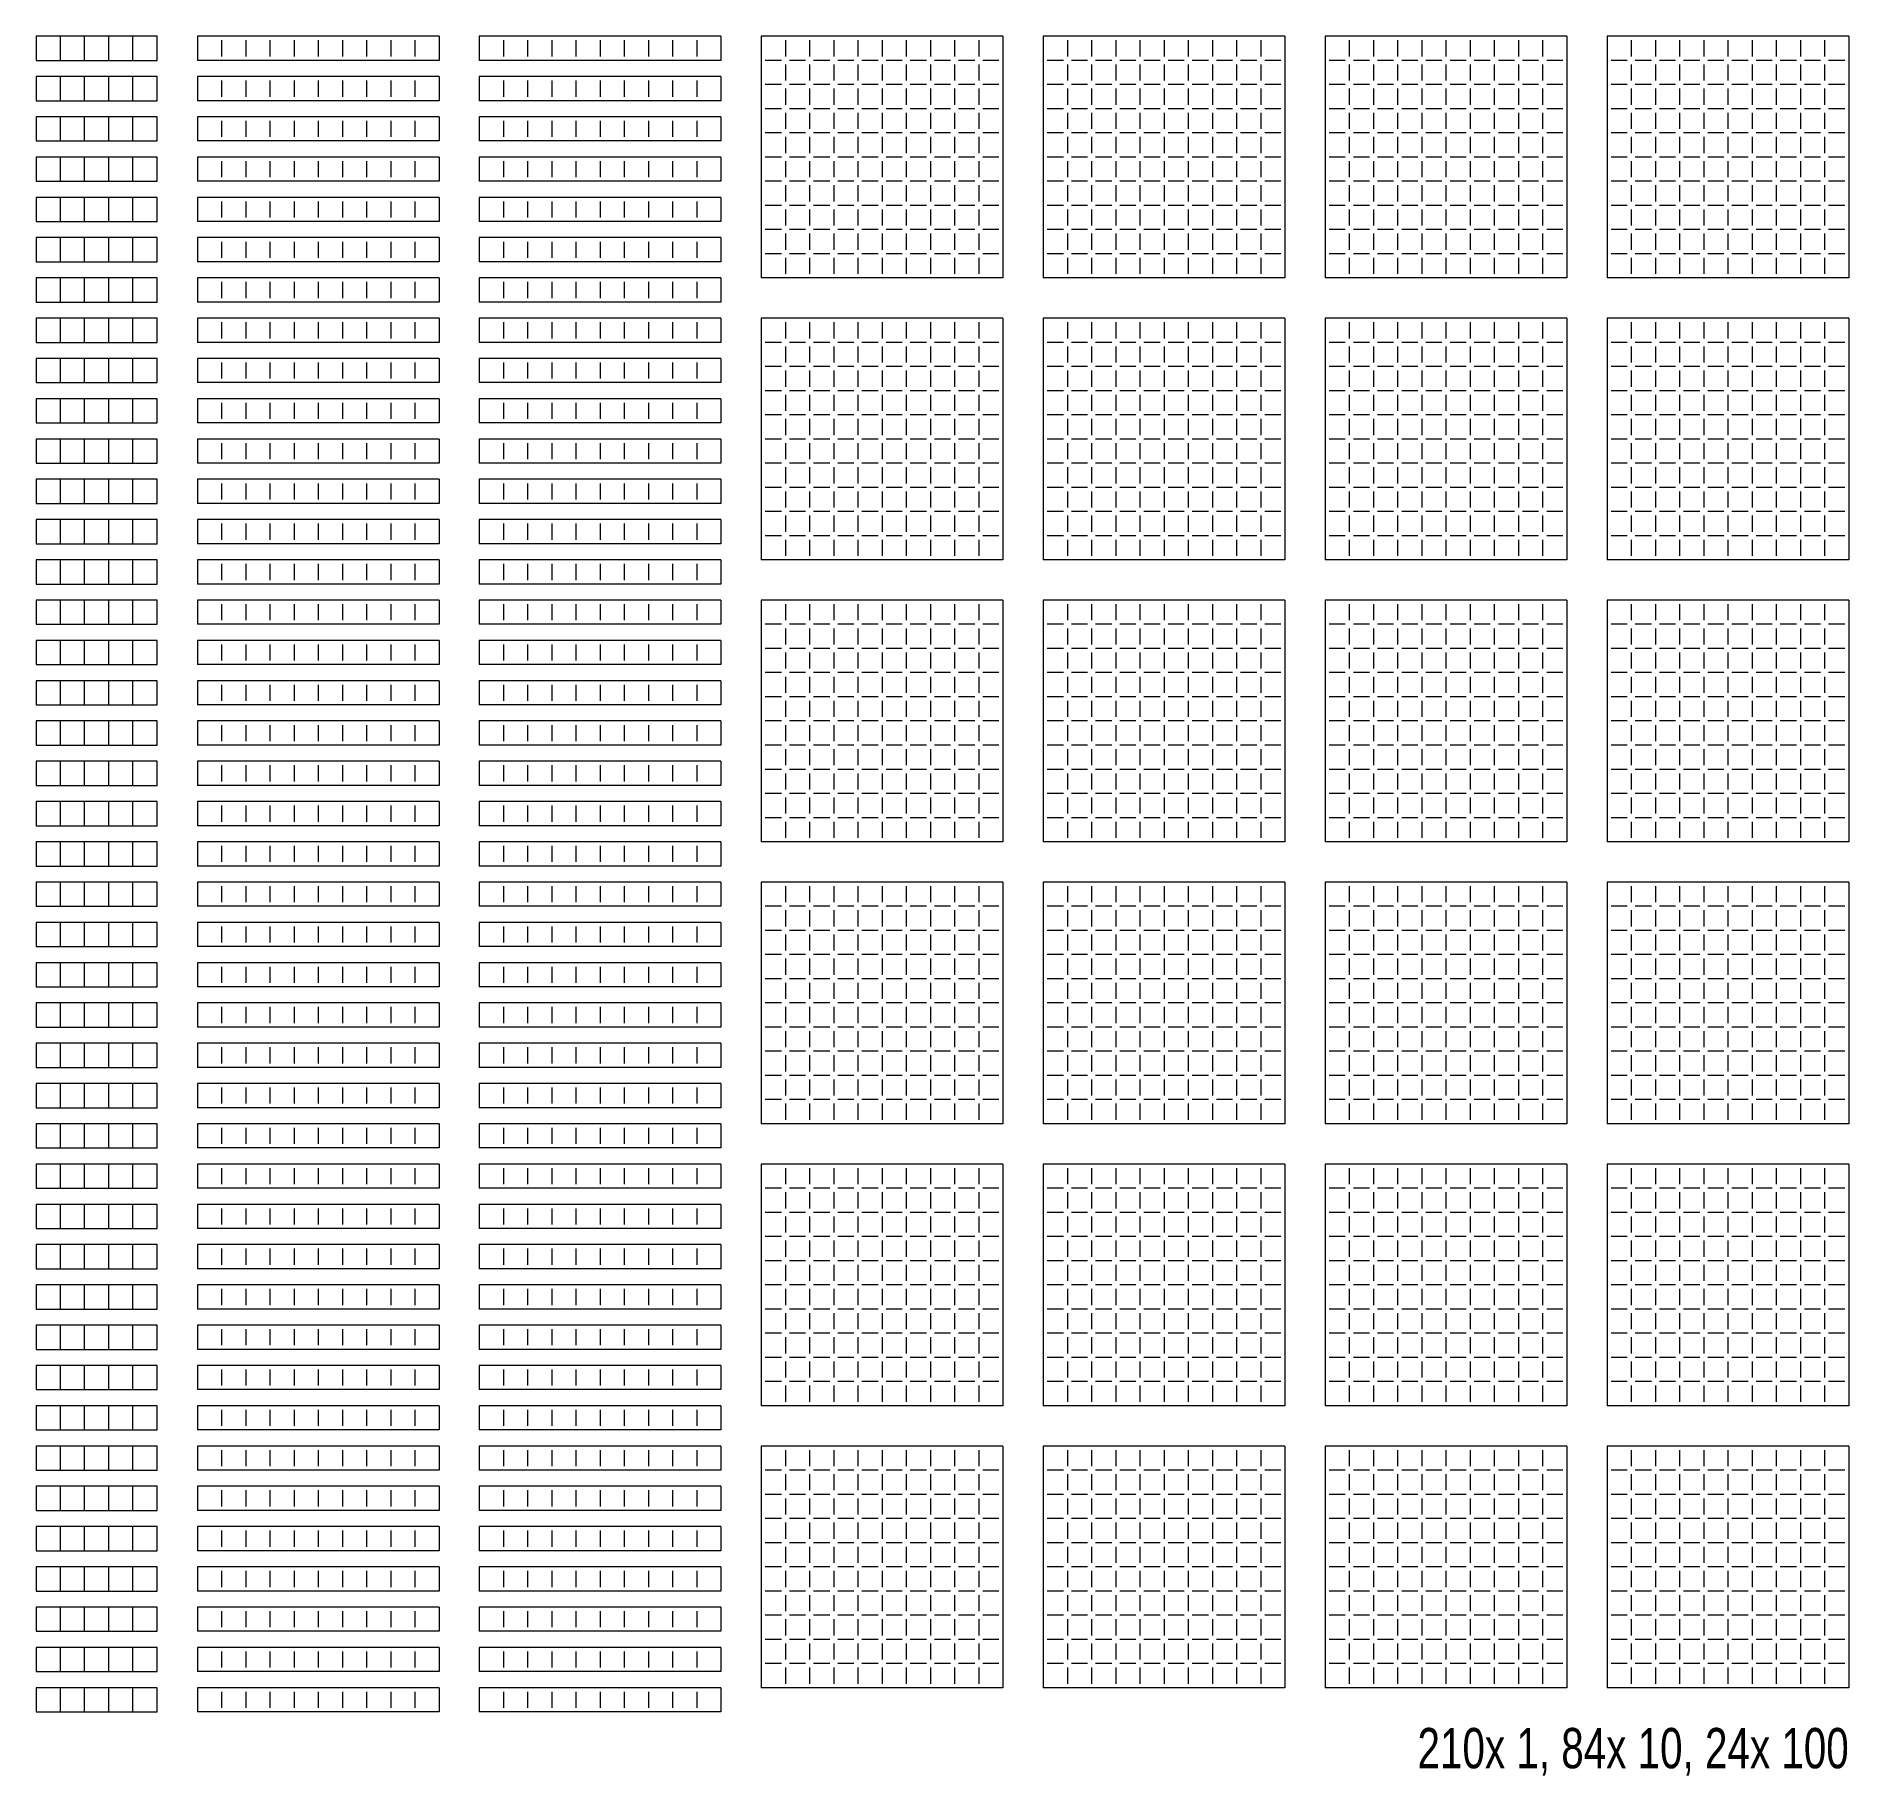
# Model space of a CAD drawing. Header units: millimetres. Extents: x 10 to 460, y -442 to -10.
import ezdxf

# ---------------------------------------------------------------- set-up
doc = ezdxf.new("R2010")
doc.units = ezdxf.units.MM
doc.layers.get('0').update_dxf_attribs({"linetype": 'CONTINUOUS', "lineweight": 0})
doc.layers.add('cut', color=1, linetype='CONTINUOUS', lineweight=0)
doc.layers.add('engrave', color=3, linetype='CONTINUOUS', lineweight=0)
doc.styles.get("Standard").update_dxf_attribs({"font": 'txt', "width": 0.75})

# ---------------------------------------------------------------- blocks, each defined once
blk = doc.blocks.new('p10')
at = {"layer": 'cut'}
for p, q in [((60, 0), (0, 0)), ((0, 0), (0, -6)), ((60, 0), (60, -6)), ((60, -6), (0, -6)), ((60, -6), (60, -6))]:
    blk.add_line(p, q, dxfattribs=at)
at = {"layer": 'engrave'}
for p, q in [((6, -1), (6, -5)), ((12, -1), (12, -5)), ((18, -1), (18, -5)), ((24, -1), (24, -5)), ((30, -1), (30, -5)), ((36, -1), (36, -5)), ((42, -1), (42, -5)), ((48, -1), (48, -5)), ((54, -1), (54, -5))]:
    blk.add_line(p, q, dxfattribs=at)
blk = doc.blocks.new('p5x1')
at = {"layer": 'cut'}
for p, q in [((0, 0), (0, -6)), ((6, 0), (0, 0)), ((6, -6), (6, 0)), ((12, 0), (6, 0)), ((12, -6), (12, 0)), ((18, 0), (12, 0)), ((18, -6), (18, 0)), ((24, 0), (18, 0)), ((24, -6), (24, 0)), ((30, 0), (24, 0)), ((30, -6), (30, 0)), ((0, -6), (6, -6)), ((6, -6), (12, -6)), ((12, -6), (18, -6)), ((18, -6), (24, -6)), ((24, -6), (30, -6))]:
    blk.add_line(p, q, dxfattribs=at)
blk = doc.blocks.new('p100')
at = {"layer": 'cut'}
for p, q in [((60, 0), (0, 0)), ((0, 0), (0, -60)), ((60, 0), (60, -60)), ((60, -6), (60, -6)), ((60, -60), (0, -60))]:
    blk.add_line(p, q, dxfattribs=at)
at = {"layer": 'engrave'}
for p, q in [((6, -1), (6, -5)), ((12, -1), (12, -5)), ((18, -1), (18, -5)), ((24, -1), (24, -5)), ((30, -1), (30, -5)), ((36, -1), (36, -5)), ((42, -1), (42, -5)), ((48, -1), (48, -5)), ((54, -1), (54, -5)), ((5, -6), (1, -6)), ((6, -7), (6, -11)), ((11, -6), (7, -6)), ((12, -7), (12, -11)), ((17, -6), (13, -6)), ((18, -7), (18, -11)), ((23, -6), (19, -6)), ((24, -7), (24, -11)), ((29, -6), (25, -6)), ((30, -7), (30, -11)), ((35, -6), (31, -6)), ((36, -7), (36, -11)), ((41, -6), (37, -6)), ((42, -7), (42, -11)), ((47, -6), (43, -6)), ((48, -7), (48, -11)), ((53, -6), (49, -6)), ((54, -7), (54, -11)), ((59, -6), (55, -6)), ((5, -12), (1, -12)), ((6, -13), (6, -17)), ((11, -12), (7, -12)), ((12, -13), (12, -17)), ((17, -12), (13, -12)), ((18, -13), (18, -17)), ((23, -12), (19, -12)), ((24, -13), (24, -17)), ((29, -12), (25, -12)), ((30, -13), (30, -17)), ((35, -12), (31, -12)), ((36, -13), (36, -17)), ((41, -12), (37, -12)), ((42, -13), (42, -17)), ((47, -12), (43, -12)), ((48, -13), (48, -17)), ((53, -12), (49, -12)), ((54, -13), (54, -17)), ((59, -12), (55, -12)), ((5, -18), (1, -18)), ((11, -18), (7, -18)), ((17, -18), (13, -18)), ((23, -18), (19, -18)), ((29, -18), (25, -18)), ((35, -18), (31, -18)), ((41, -18), (37, -18)), ((47, -18), (43, -18)), ((53, -18), (49, -18)), ((59, -18), (55, -18)), ((6, -19), (6, -23)), ((12, -19), (12, -23)), ((18, -19), (18, -23)), ((24, -19), (24, -23)), ((30, -19), (30, -23)), ((36, -19), (36, -23)), ((42, -19), (42, -23)), ((48, -19), (48, -23)), ((54, -19), (54, -23)), ((5, -24), (1, -24)), ((6, -25), (6, -29)), ((11, -24), (7, -24)), ((12, -25), (12, -29)), ((17, -24), (13, -24)), ((18, -25), (18, -29)), ((23, -24), (19, -24)), ((24, -25), (24, -29)), ((29, -24), (25, -24)), ((30, -25), (30, -29)), ((35, -24), (31, -24)), ((36, -25), (36, -29)), ((41, -24), (37, -24)), ((42, -25), (42, -29)), ((47, -24), (43, -24)), ((48, -25), (48, -29)), ((53, -24), (49, -24)), ((54, -25), (54, -29)), ((59, -24), (55, -24)), ((5, -30), (1, -30)), ((6, -31), (6, -35)), ((11, -30), (7, -30)), ((12, -31), (12, -35)), ((17, -30), (13, -30)), ((18, -31), (18, -35)), ((23, -30), (19, -30)), ((24, -31), (24, -35)), ((29, -30), (25, -30)), ((30, -31), (30, -35)), ((35, -30), (31, -30)), ((36, -31), (36, -35)), ((41, -30), (37, -30)), ((42, -31), (42, -35)), ((47, -30), (43, -30)), ((48, -31), (48, -35)), ((53, -30), (49, -30)), ((54, -31), (54, -35)), ((59, -30), (55, -30)), ((5, -36), (1, -36)), ((11, -36), (7, -36)), ((17, -36), (13, -36)), ((23, -36), (19, -36)), ((29, -36), (25, -36)), ((35, -36), (31, -36)), ((41, -36), (37, -36)), ((47, -36), (43, -36)), ((53, -36), (49, -36)), ((59, -36), (55, -36)), ((6, -37), (6, -41)), ((12, -37), (12, -41)), ((18, -37), (18, -41)), ((24, -37), (24, -41)), ((30, -37), (30, -41)), ((36, -37), (36, -41)), ((42, -37), (42, -41)), ((48, -37), (48, -41)), ((54, -37), (54, -41)), ((5, -42), (1, -42)), ((6, -43), (6, -47)), ((11, -42), (7, -42)), ((12, -43), (12, -47)), ((17, -42), (13, -42)), ((18, -43), (18, -47)), ((23, -42), (19, -42)), ((24, -43), (24, -47)), ((29, -42), (25, -42)), ((30, -43), (30, -47)), ((35, -42), (31, -42)), ((36, -43), (36, -47)), ((41, -42), (37, -42)), ((42, -43), (42, -47)), ((47, -42), (43, -42)), ((48, -43), (48, -47)), ((53, -42), (49, -42)), ((54, -43), (54, -47)), ((59, -42), (55, -42)), ((5, -48), (1, -48)), ((6, -49), (6, -53)), ((11, -48), (7, -48)), ((12, -49), (12, -53)), ((17, -48), (13, -48)), ((18, -49), (18, -53)), ((23, -48), (19, -48)), ((24, -49), (24, -53)), ((29, -48), (25, -48)), ((30, -49), (30, -53)), ((35, -48), (31, -48)), ((36, -49), (36, -53)), ((41, -48), (37, -48)), ((42, -49), (42, -53)), ((47, -48), (43, -48)), ((48, -49), (48, -53)), ((53, -48), (49, -48)), ((54, -49), (54, -53)), ((59, -48), (55, -48)), ((5, -54), (1, -54)), ((11, -54), (7, -54)), ((17, -54), (13, -54)), ((23, -54), (19, -54)), ((29, -54), (25, -54)), ((35, -54), (31, -54)), ((41, -54), (37, -54)), ((47, -54), (43, -54)), ((53, -54), (49, -54)), ((59, -54), (55, -54)), ((6, -55), (6, -59)), ((12, -55), (12, -59)), ((18, -55), (18, -59)), ((24, -55), (24, -59)), ((30, -55), (30, -59)), ((36, -55), (36, -59)), ((42, -55), (42, -59)), ((48, -55), (48, -59)), ((54, -55), (54, -59))]:
    blk.add_line(p, q, dxfattribs=at)

msp = doc.modelspace()

# ---------------------------------------------------------------- block references
at = {"layer": 'cut'}
for p in [(10, -10), (10, -20), (10, -30), (10, -40), (10, -50), (10, -60), (10, -70), (10, -80), (10, -90), (10, -100), (10, -110), (10, -120), (10, -130), (10, -140), (10, -150), (10, -160), (10, -170), (10, -180), (10, -190), (10, -200), (10, -210), (10, -220), (10, -230), (10, -240), (10, -250), (10, -260), (10, -270), (10, -280), (10, -290), (10, -300), (10, -310), (10, -320), (10, -330), (10, -340), (10, -350), (10, -360), (10, -370), (10, -380), (10, -390), (10, -400), (10, -410), (10, -420)]:
    msp.add_blockref('p5x1', p, dxfattribs=at)
at = {"layer": 'engrave'}
for name, p in [('p10', (50, -10)), ('p10', (120, -10)), ('p100', (190, -10)), ('p100', (260, -10)), ('p100', (330, -10)), ('p100', (400, -10)), ('p10', (50, -20)), ('p10', (120, -20)), ('p10', (50, -30)), ('p10', (120, -30)), ('p10', (50, -40)), ('p10', (120, -40)), ('p10', (50, -50)), ('p10', (120, -50)), ('p10', (50, -60)), ('p10', (120, -60)), ('p10', (50, -70)), ('p10', (120, -70)), ('p10', (50, -80)), ('p10', (120, -80)), ('p100', (190, -80)), ('p100', (260, -80)), ('p100', (330, -80)), ('p100', (400, -80)), ('p10', (50, -90)), ('p10', (120, -90)), ('p10', (50, -100)), ('p10', (120, -100)), ('p10', (50, -110)), ('p10', (120, -110)), ('p10', (50, -120)), ('p10', (120, -120)), ('p10', (50, -130)), ('p10', (120, -130)), ('p10', (50, -140)), ('p10', (120, -140)), ('p10', (50, -150)), ('p10', (120, -150)), ('p100', (190, -150)), ('p100', (260, -150)), ('p100', (330, -150)), ('p100', (400, -150)), ('p10', (50, -160)), ('p10', (120, -160)), ('p10', (50, -170)), ('p10', (120, -170)), ('p10', (50, -180)), ('p10', (120, -180)), ('p10', (50, -190)), ('p10', (120, -190)), ('p10', (50, -200)), ('p10', (120, -200)), ('p10', (50, -210)), ('p10', (120, -210)), ('p10', (50, -220)), ('p10', (120, -220)), ('p100', (190, -220)), ('p100', (260, -220)), ('p100', (330, -220)), ('p100', (400, -220)), ('p10', (50, -230)), ('p10', (120, -230)), ('p10', (50, -240)), ('p10', (120, -240)), ('p10', (50, -250)), ('p10', (120, -250)), ('p10', (50, -260)), ('p10', (120, -260)), ('p10', (50, -270)), ('p10', (120, -270)), ('p10', (50, -280)), ('p10', (120, -280)), ('p10', (50, -290)), ('p10', (120, -290)), ('p100', (190, -290)), ('p100', (260, -290)), ('p100', (330, -290)), ('p100', (400, -290)), ('p10', (50, -300)), ('p10', (120, -300)), ('p10', (50, -310)), ('p10', (120, -310)), ('p10', (50, -320)), ('p10', (120, -320)), ('p10', (50, -330)), ('p10', (120, -330)), ('p10', (50, -340)), ('p10', (120, -340)), ('p10', (50, -350)), ('p10', (120, -350)), ('p10', (50, -360)), ('p10', (120, -360)), ('p100', (190, -360)), ('p100', (260, -360)), ('p100', (330, -360)), ('p100', (400, -360)), ('p10', (50, -370)), ('p10', (120, -370)), ('p10', (50, -380)), ('p10', (120, -380)), ('p10', (50, -390)), ('p10', (120, -390)), ('p10', (50, -400)), ('p10', (120, -400)), ('p10', (50, -410)), ('p10', (120, -410)), ('p10', (50, -420)), ('p10', (120, -420))]:
    msp.add_blockref(name, p, dxfattribs=at)

# ---------------------------------------------------------------- texts
at = {"insert": (460, -430), "char_height": 10, "width": 100, "attachment_point": 3}
msp.add_mtext('210x\\~1,\\~84x\\~10,\\~24x\\~100', dxfattribs=at)

doc.saveas('drawing.dxf')
